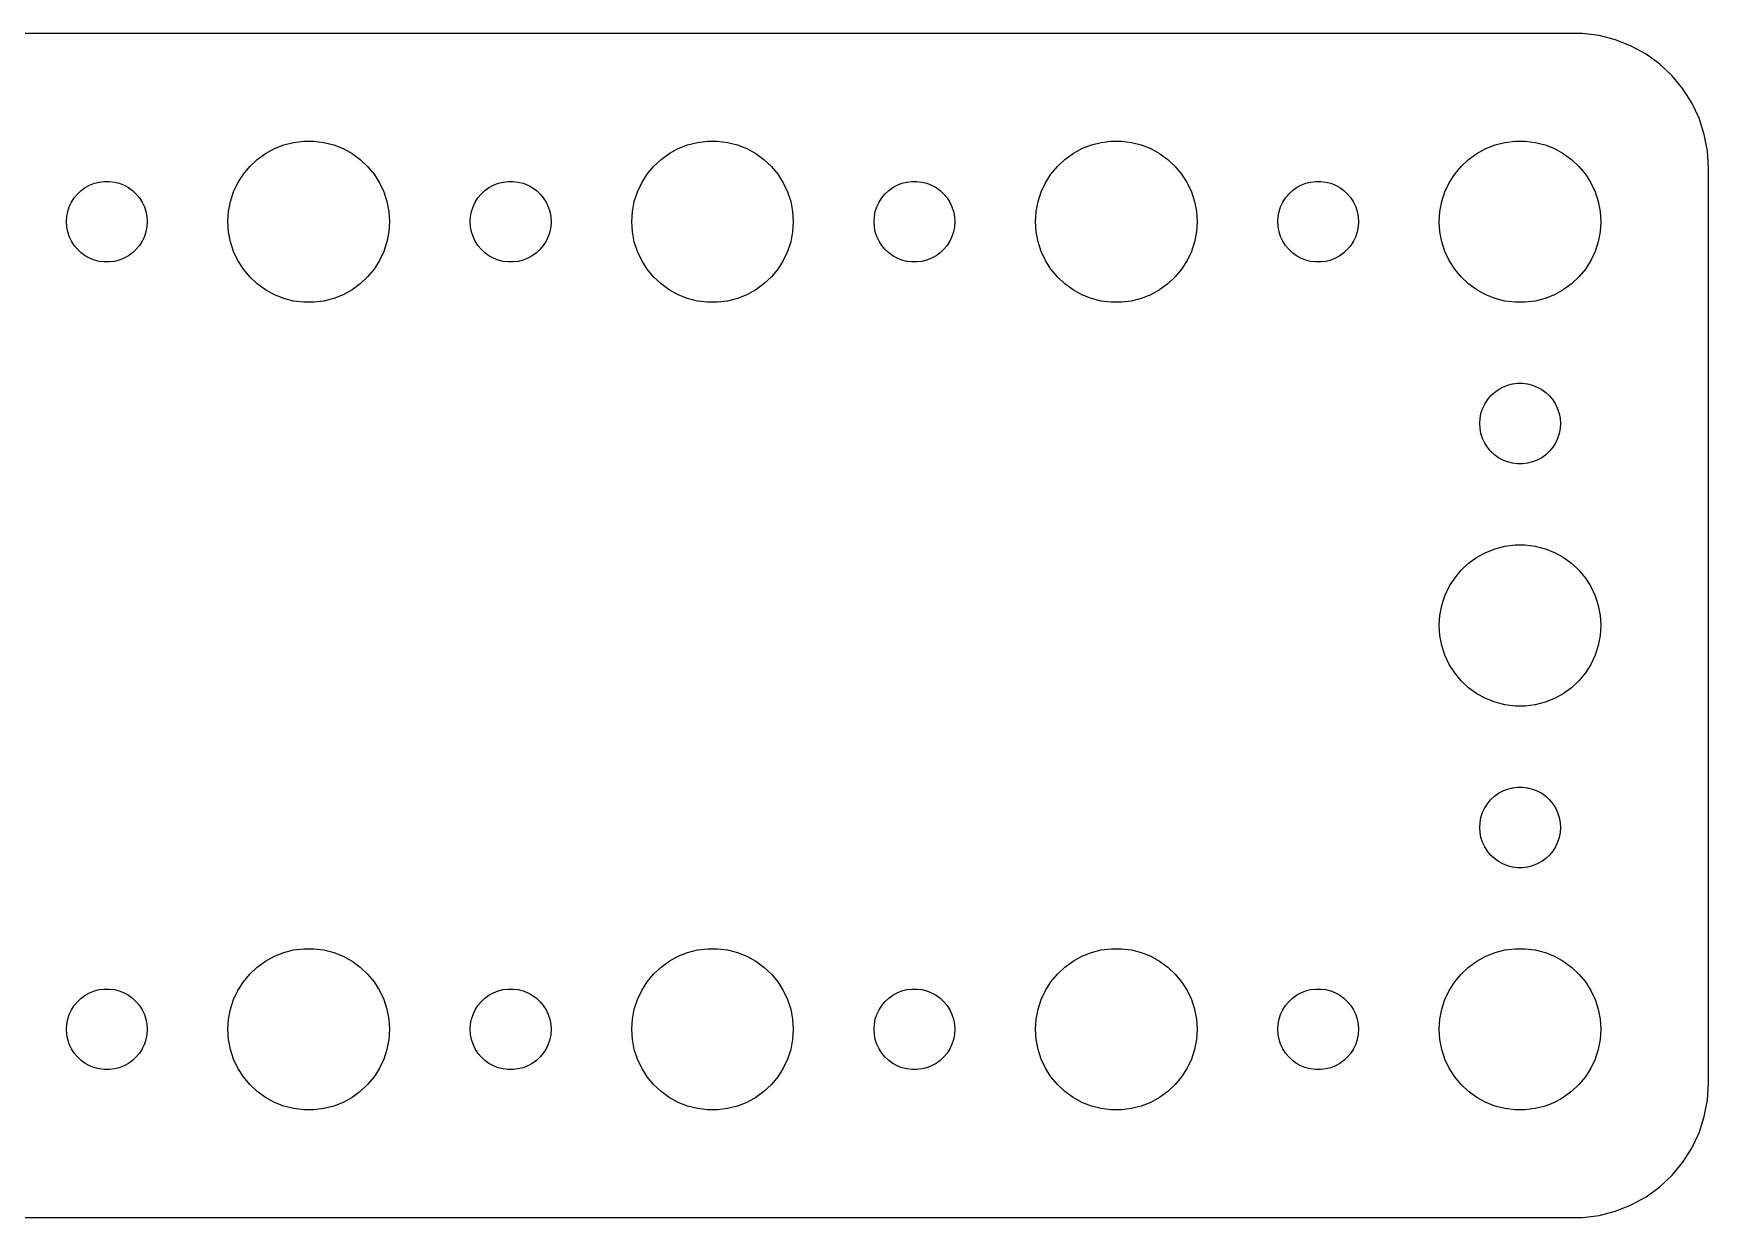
# Model space of a CAD drawing. Header units: metres. Extents: x -120 to 120, y -22 to 22.
# Drawn here: x 57.3 to 119.5, y -22 to 22 of the extents above; entities that cross this region are included whole.
import ezdxf

# ---------------------------------------------------------------- set-up
doc = ezdxf.new("R2010")
doc.units = ezdxf.units.M

msp = doc.modelspace()

# ---------------------------------------------------------------- linework, layer by layer
for p, q in [((114.814, 21.9901), (-114.814, 21.9901)), ((115.437, 21.9114), (114.814, 21.9901)), ((116.045, 21.7553), (115.437, 21.9114)), ((116.629, 21.5241), (116.045, 21.7553)), ((117.179, 21.2216), (116.629, 21.5241)), ((117.687, 20.8526), (117.179, 21.2216)), ((118.145, 20.4227), (117.687, 20.8526)), ((118.545, 19.9389), (118.145, 20.4227)), ((118.882, 19.4088), (118.545, 19.9389)), ((119.149, 18.8406), (118.882, 19.4088)), ((119.343, 18.2434), (119.149, 18.8406)), ((119.461, 17.6267), (119.343, 18.2434)), ((65.5877, 17.3115), (65.8925, 17.533)), ((65.8925, 17.533), (66.2227, 17.7145)), ((66.2227, 17.7145), (66.573, 17.8532)), ((66.573, 17.8532), (66.9379, 17.9469)), ((66.9379, 17.9469), (67.3116, 17.9941)), ((67.3116, 17.9941), (67.6884, 17.9941)), ((67.6884, 17.9941), (68.0621, 17.9469)), ((68.0621, 17.9469), (68.427, 17.8532)), ((68.427, 17.8532), (68.7773, 17.7145)), ((68.7773, 17.7145), (69.1075, 17.533)), ((69.1075, 17.533), (69.4123, 17.3115)), ((80.5877, 17.3115), (80.8925, 17.533)), ((80.8925, 17.533), (81.2227, 17.7145)), ((81.2227, 17.7145), (81.573, 17.8532)), ((81.573, 17.8532), (81.9379, 17.9469)), ((81.9379, 17.9469), (82.3116, 17.9941)), ((82.3116, 17.9941), (82.6884, 17.9941)), ((82.6884, 17.9941), (83.0621, 17.9469)), ((83.0621, 17.9469), (83.427, 17.8532)), ((83.427, 17.8532), (83.7773, 17.7145)), ((83.7773, 17.7145), (84.1075, 17.533)), ((84.1075, 17.533), (84.4123, 17.3115)), ((95.5877, 17.3115), (95.8925, 17.533)), ((95.8925, 17.533), (96.2227, 17.7145)), ((96.2227, 17.7145), (96.573, 17.8532)), ((96.573, 17.8532), (96.9379, 17.9469)), ((96.9379, 17.9469), (97.3116, 17.9941)), ((97.3116, 17.9941), (97.6884, 17.9941)), ((97.6884, 17.9941), (98.0621, 17.9469)), ((98.0621, 17.9469), (98.427, 17.8532)), ((98.427, 17.8532), (98.7773, 17.7145)), ((98.7773, 17.7145), (99.1075, 17.533)), ((99.1075, 17.533), (99.4123, 17.3115)), ((110.588, 17.3115), (110.893, 17.533)), ((110.893, 17.533), (111.223, 17.7145)), ((111.223, 17.7145), (111.573, 17.8532)), ((111.573, 17.8532), (111.938, 17.9469)), ((111.938, 17.9469), (112.312, 17.9941)), ((112.312, 17.9941), (112.688, 17.9941)), ((112.688, 17.9941), (113.062, 17.9469)), ((113.062, 17.9469), (113.427, 17.8532)), ((113.427, 17.8532), (113.777, 17.7145)), ((113.777, 17.7145), (114.107, 17.533)), ((114.107, 17.533), (114.412, 17.3115)), ((119.5, 17), (119.461, 17.6267)), ((65.073, 16.7634), (65.3131, 17.0536)), ((65.3131, 17.0536), (65.5877, 17.3115)), ((69.4123, 17.3115), (69.6869, 17.0536)), ((69.6869, 17.0536), (69.927, 16.7634)), ((80.073, 16.7634), (80.3131, 17.0536)), ((80.3131, 17.0536), (80.5877, 17.3115)), ((84.4123, 17.3115), (84.6869, 17.0536)), ((84.6869, 17.0536), (84.927, 16.7634)), ((95.073, 16.7634), (95.3131, 17.0536)), ((95.3131, 17.0536), (95.5877, 17.3115)), ((99.4123, 17.3115), (99.6869, 17.0536)), ((99.6869, 17.0536), (99.927, 16.7634)), ((110.073, 16.7634), (110.313, 17.0536)), ((110.313, 17.0536), (110.588, 17.3115)), ((114.412, 17.3115), (114.687, 17.0536)), ((114.687, 17.0536), (114.927, 16.7634)), ((119.5, -17), (119.5, 17)), ((59.0439, 16.1558), (59.1963, 16.2665)), ((59.1963, 16.2665), (59.3613, 16.3572)), ((59.3613, 16.3572), (59.5365, 16.4266)), ((59.5365, 16.4266), (59.7189, 16.4734)), ((59.7189, 16.4734), (59.9058, 16.497)), ((59.9058, 16.497), (60.0942, 16.497)), ((60.0942, 16.497), (60.2811, 16.4734)), ((60.2811, 16.4734), (60.4635, 16.4266)), ((60.4635, 16.4266), (60.6387, 16.3572)), ((60.6387, 16.3572), (60.8037, 16.2665)), ((60.8037, 16.2665), (60.9561, 16.1558)), ((64.7107, 16.1044), (64.8711, 16.4453)), ((64.8711, 16.4453), (65.073, 16.7634)), ((69.927, 16.7634), (70.1289, 16.4453)), ((70.1289, 16.4453), (70.2893, 16.1044)), ((74.0439, 16.1558), (74.1963, 16.2665)), ((74.1963, 16.2665), (74.3613, 16.3572)), ((74.3613, 16.3572), (74.5365, 16.4266)), ((74.5365, 16.4266), (74.7189, 16.4734)), ((74.7189, 16.4734), (74.9058, 16.497)), ((74.9058, 16.497), (75.0942, 16.497)), ((75.0942, 16.497), (75.2811, 16.4734)), ((75.2811, 16.4734), (75.4635, 16.4266)), ((75.4635, 16.4266), (75.6387, 16.3572)), ((75.6387, 16.3572), (75.8037, 16.2665)), ((75.8037, 16.2665), (75.9561, 16.1558)), ((79.7107, 16.1044), (79.8711, 16.4453)), ((79.8711, 16.4453), (80.073, 16.7634)), ((84.927, 16.7634), (85.1289, 16.4453)), ((85.1289, 16.4453), (85.2893, 16.1044)), ((89.0439, 16.1558), (89.1963, 16.2665)), ((89.1963, 16.2665), (89.3613, 16.3572)), ((89.3613, 16.3572), (89.5365, 16.4266)), ((89.5365, 16.4266), (89.7189, 16.4734)), ((89.7189, 16.4734), (89.9058, 16.497)), ((89.9058, 16.497), (90.0942, 16.497)), ((90.0942, 16.497), (90.2811, 16.4734)), ((90.2811, 16.4734), (90.4635, 16.4266)), ((90.4635, 16.4266), (90.6387, 16.3572)), ((90.6387, 16.3572), (90.8037, 16.2665)), ((90.8037, 16.2665), (90.9561, 16.1558)), ((94.7107, 16.1044), (94.8711, 16.4453)), ((94.8711, 16.4453), (95.073, 16.7634)), ((99.927, 16.7634), (100.129, 16.4453)), ((100.129, 16.4453), (100.289, 16.1044)), ((104.044, 16.1558), (104.196, 16.2665)), ((104.196, 16.2665), (104.361, 16.3572)), ((104.361, 16.3572), (104.536, 16.4266)), ((104.536, 16.4266), (104.719, 16.4734)), ((104.719, 16.4734), (104.906, 16.497)), ((104.906, 16.497), (105.094, 16.497)), ((105.094, 16.497), (105.281, 16.4734)), ((105.281, 16.4734), (105.464, 16.4266)), ((105.464, 16.4266), (105.639, 16.3572)), ((105.639, 16.3572), (105.804, 16.2665)), ((105.804, 16.2665), (105.956, 16.1558)), ((109.711, 16.1044), (109.871, 16.4453)), ((109.871, 16.4453), (110.073, 16.7634)), ((114.927, 16.7634), (115.129, 16.4453)), ((115.129, 16.4453), (115.289, 16.1044)), ((58.6053, 15.5522), (58.6855, 15.7226)), ((58.6855, 15.7226), (58.7865, 15.8817)), ((58.7865, 15.8817), (58.9065, 16.0268)), ((58.9065, 16.0268), (59.0439, 16.1558)), ((60.9561, 16.1558), (61.0934, 16.0268)), ((61.0934, 16.0268), (61.2135, 15.8817)), ((61.2135, 15.8817), (61.3145, 15.7226)), ((61.3145, 15.7226), (61.3947, 15.5522)), ((64.5237, 15.376), (64.5943, 15.7461)), ((64.5943, 15.7461), (64.7107, 16.1044)), ((70.2893, 16.1044), (70.4057, 15.7461)), ((70.4057, 15.7461), (70.4763, 15.376)), ((73.6053, 15.5522), (73.6855, 15.7226)), ((73.6855, 15.7226), (73.7865, 15.8817)), ((73.7865, 15.8817), (73.9065, 16.0268)), ((73.9065, 16.0268), (74.0439, 16.1558)), ((75.9561, 16.1558), (76.0934, 16.0268)), ((76.0934, 16.0268), (76.2135, 15.8817)), ((76.2135, 15.8817), (76.3145, 15.7226)), ((76.3145, 15.7226), (76.3947, 15.5522)), ((79.5237, 15.376), (79.5943, 15.7461)), ((79.5943, 15.7461), (79.7107, 16.1044)), ((85.2893, 16.1044), (85.4057, 15.7461)), ((85.4057, 15.7461), (85.4763, 15.376)), ((88.6053, 15.5522), (88.6855, 15.7226)), ((88.6855, 15.7226), (88.7865, 15.8817)), ((88.7865, 15.8817), (88.9065, 16.0268)), ((88.9065, 16.0268), (89.0439, 16.1558)), ((90.9561, 16.1558), (91.0934, 16.0268)), ((91.0934, 16.0268), (91.2135, 15.8817)), ((91.2135, 15.8817), (91.3145, 15.7226)), ((91.3145, 15.7226), (91.3947, 15.5522)), ((94.5237, 15.376), (94.5943, 15.7461)), ((94.5943, 15.7461), (94.7107, 16.1044)), ((100.289, 16.1044), (100.406, 15.7461)), ((100.406, 15.7461), (100.476, 15.376)), ((103.605, 15.5522), (103.686, 15.7226)), ((103.686, 15.7226), (103.786, 15.8817)), ((103.786, 15.8817), (103.907, 16.0268)), ((103.907, 16.0268), (104.044, 16.1558)), ((105.956, 16.1558), (106.093, 16.0268)), ((106.093, 16.0268), (106.214, 15.8817)), ((106.214, 15.8817), (106.314, 15.7226)), ((106.314, 15.7226), (106.395, 15.5522)), ((109.524, 15.376), (109.594, 15.7461)), ((109.594, 15.7461), (109.711, 16.1044)), ((115.289, 16.1044), (115.406, 15.7461)), ((115.406, 15.7461), (115.476, 15.376)), ((58.5, 15), (58.5118, 15.188)), ((58.5118, 14.812), (58.5, 15)), ((58.5118, 15.188), (58.5471, 15.373)), ((58.5471, 15.373), (58.6053, 15.5522)), ((61.3947, 15.5522), (61.4529, 15.373)), ((61.4529, 15.373), (61.4882, 15.188)), ((61.4882, 15.188), (61.5, 15)), ((61.5, 15), (61.4882, 14.812)), ((64.5, 15), (64.5237, 15.376)), ((64.5237, 14.624), (64.5, 15)), ((70.4763, 15.376), (70.5, 15)), ((70.5, 15), (70.4763, 14.624)), ((73.5, 15), (73.5118, 15.188)), ((73.5118, 14.812), (73.5, 15)), ((73.5118, 15.188), (73.5471, 15.373)), ((73.5471, 15.373), (73.6053, 15.5522)), ((76.3947, 15.5522), (76.4529, 15.373)), ((76.4529, 15.373), (76.4882, 15.188)), ((76.4882, 15.188), (76.5, 15)), ((76.5, 15), (76.4882, 14.812)), ((79.5, 15), (79.5237, 15.376)), ((79.5237, 14.624), (79.5, 15)), ((85.4763, 15.376), (85.5, 15)), ((85.5, 15), (85.4763, 14.624)), ((88.5, 15), (88.5118, 15.188)), ((88.5118, 14.812), (88.5, 15)), ((88.5118, 15.188), (88.5471, 15.373)), ((88.5471, 15.373), (88.6053, 15.5522)), ((91.3947, 15.5522), (91.4529, 15.373)), ((91.4529, 15.373), (91.4882, 15.188)), ((91.4882, 15.188), (91.5, 15)), ((91.5, 15), (91.4882, 14.812)), ((94.5, 15), (94.5237, 15.376)), ((94.5237, 14.624), (94.5, 15)), ((100.476, 15.376), (100.5, 15)), ((100.5, 15), (100.476, 14.624)), ((103.5, 15), (103.512, 15.188)), ((103.512, 14.812), (103.5, 15)), ((103.512, 15.188), (103.547, 15.373)), ((103.547, 15.373), (103.605, 15.5522)), ((106.395, 15.5522), (106.453, 15.373)), ((106.453, 15.373), (106.488, 15.188)), ((106.488, 15.188), (106.5, 15)), ((106.5, 15), (106.488, 14.812)), ((109.5, 15), (109.524, 15.376)), ((109.524, 14.624), (109.5, 15)), ((115.476, 15.376), (115.5, 15)), ((115.5, 15), (115.476, 14.624)), ((58.5471, 14.627), (58.5118, 14.812)), ((58.6053, 14.4478), (58.5471, 14.627)), ((58.6855, 14.2774), (58.6053, 14.4478)), ((61.3947, 14.4478), (61.3145, 14.2774)), ((61.4529, 14.627), (61.3947, 14.4478)), ((61.4882, 14.812), (61.4529, 14.627)), ((64.5943, 14.2539), (64.5237, 14.624)), ((70.4763, 14.624), (70.4057, 14.2539)), ((73.5471, 14.627), (73.5118, 14.812)), ((73.6053, 14.4478), (73.5471, 14.627)), ((73.6855, 14.2774), (73.6053, 14.4478)), ((76.3947, 14.4478), (76.3145, 14.2774)), ((76.4529, 14.627), (76.3947, 14.4478)), ((76.4882, 14.812), (76.4529, 14.627)), ((79.5943, 14.2539), (79.5237, 14.624)), ((85.4763, 14.624), (85.4057, 14.2539)), ((88.5471, 14.627), (88.5118, 14.812)), ((88.6053, 14.4478), (88.5471, 14.627)), ((88.6855, 14.2774), (88.6053, 14.4478)), ((91.3947, 14.4478), (91.3145, 14.2774)), ((91.4529, 14.627), (91.3947, 14.4478)), ((91.4882, 14.812), (91.4529, 14.627)), ((94.5943, 14.2539), (94.5237, 14.624)), ((100.476, 14.624), (100.406, 14.2539)), ((103.547, 14.627), (103.512, 14.812)), ((103.605, 14.4478), (103.547, 14.627)), ((103.686, 14.2774), (103.605, 14.4478)), ((106.395, 14.4478), (106.314, 14.2774)), ((106.453, 14.627), (106.395, 14.4478)), ((106.488, 14.812), (106.453, 14.627)), ((109.594, 14.2539), (109.524, 14.624)), ((115.476, 14.624), (115.406, 14.2539)), ((58.7865, 14.1183), (58.6855, 14.2774)), ((58.9065, 13.9732), (58.7865, 14.1183)), ((59.0439, 13.8442), (58.9065, 13.9732)), ((59.1963, 13.7335), (59.0439, 13.8442)), ((59.3613, 13.6427), (59.1963, 13.7335)), ((60.8037, 13.7335), (60.6387, 13.6427)), ((60.9561, 13.8442), (60.8037, 13.7335)), ((61.0934, 13.9732), (60.9561, 13.8442)), ((61.2135, 14.1183), (61.0934, 13.9732)), ((61.3145, 14.2774), (61.2135, 14.1183)), ((64.7107, 13.8956), (64.5943, 14.2539)), ((64.8711, 13.5547), (64.7107, 13.8956)), ((70.2893, 13.8956), (70.1289, 13.5547)), ((70.4057, 14.2539), (70.2893, 13.8956)), ((73.7865, 14.1183), (73.6855, 14.2774)), ((73.9065, 13.9732), (73.7865, 14.1183)), ((74.0439, 13.8442), (73.9065, 13.9732)), ((74.1963, 13.7335), (74.0439, 13.8442)), ((74.3613, 13.6427), (74.1963, 13.7335)), ((75.8037, 13.7335), (75.6387, 13.6427)), ((75.9561, 13.8442), (75.8037, 13.7335)), ((76.0934, 13.9732), (75.9561, 13.8442)), ((76.2135, 14.1183), (76.0934, 13.9732)), ((76.3145, 14.2774), (76.2135, 14.1183)), ((79.7107, 13.8956), (79.5943, 14.2539)), ((79.8711, 13.5547), (79.7107, 13.8956)), ((85.2893, 13.8956), (85.1289, 13.5547)), ((85.4057, 14.2539), (85.2893, 13.8956)), ((88.7865, 14.1183), (88.6855, 14.2774)), ((88.9065, 13.9732), (88.7865, 14.1183)), ((89.0439, 13.8442), (88.9065, 13.9732)), ((89.1963, 13.7335), (89.0439, 13.8442)), ((89.3613, 13.6427), (89.1963, 13.7335)), ((90.8037, 13.7335), (90.6387, 13.6427)), ((90.9561, 13.8442), (90.8037, 13.7335)), ((91.0934, 13.9732), (90.9561, 13.8442)), ((91.2135, 14.1183), (91.0934, 13.9732)), ((91.3145, 14.2774), (91.2135, 14.1183)), ((94.7107, 13.8956), (94.5943, 14.2539)), ((94.8711, 13.5547), (94.7107, 13.8956)), ((100.289, 13.8956), (100.129, 13.5547)), ((100.406, 14.2539), (100.289, 13.8956)), ((103.786, 14.1183), (103.686, 14.2774)), ((103.907, 13.9732), (103.786, 14.1183)), ((104.044, 13.8442), (103.907, 13.9732)), ((104.196, 13.7335), (104.044, 13.8442)), ((104.361, 13.6427), (104.196, 13.7335)), ((105.804, 13.7335), (105.639, 13.6427)), ((105.956, 13.8442), (105.804, 13.7335)), ((106.093, 13.9732), (105.956, 13.8442)), ((106.214, 14.1183), (106.093, 13.9732)), ((106.314, 14.2774), (106.214, 14.1183)), ((109.711, 13.8956), (109.594, 14.2539)), ((109.871, 13.5547), (109.711, 13.8956)), ((115.289, 13.8956), (115.129, 13.5547)), ((115.406, 14.2539), (115.289, 13.8956)), ((59.5365, 13.5734), (59.3613, 13.6427)), ((59.7189, 13.5266), (59.5365, 13.5734)), ((59.9058, 13.5029), (59.7189, 13.5266)), ((60.0942, 13.5029), (59.9058, 13.5029)), ((60.2811, 13.5266), (60.0942, 13.5029)), ((60.4635, 13.5734), (60.2811, 13.5266)), ((60.6387, 13.6427), (60.4635, 13.5734)), ((65.073, 13.2366), (64.8711, 13.5547)), ((65.3131, 12.9464), (65.073, 13.2366)), ((69.927, 13.2366), (69.6869, 12.9464)), ((70.1289, 13.5547), (69.927, 13.2366)), ((74.5365, 13.5734), (74.3613, 13.6427)), ((74.7189, 13.5266), (74.5365, 13.5734)), ((74.9058, 13.5029), (74.7189, 13.5266)), ((75.0942, 13.5029), (74.9058, 13.5029)), ((75.2811, 13.5266), (75.0942, 13.5029)), ((75.4635, 13.5734), (75.2811, 13.5266)), ((75.6387, 13.6427), (75.4635, 13.5734)), ((80.073, 13.2366), (79.8711, 13.5547)), ((80.3131, 12.9464), (80.073, 13.2366)), ((84.927, 13.2366), (84.6869, 12.9464)), ((85.1289, 13.5547), (84.927, 13.2366)), ((89.5365, 13.5734), (89.3613, 13.6427)), ((89.7189, 13.5266), (89.5365, 13.5734)), ((89.9058, 13.5029), (89.7189, 13.5266)), ((90.0942, 13.5029), (89.9058, 13.5029)), ((90.2811, 13.5266), (90.0942, 13.5029)), ((90.4635, 13.5734), (90.2811, 13.5266)), ((90.6387, 13.6427), (90.4635, 13.5734)), ((95.073, 13.2366), (94.8711, 13.5547)), ((95.3131, 12.9464), (95.073, 13.2366)), ((99.927, 13.2366), (99.6869, 12.9464)), ((100.129, 13.5547), (99.927, 13.2366)), ((104.536, 13.5734), (104.361, 13.6427)), ((104.719, 13.5266), (104.536, 13.5734)), ((104.906, 13.5029), (104.719, 13.5266)), ((105.094, 13.5029), (104.906, 13.5029)), ((105.281, 13.5266), (105.094, 13.5029)), ((105.464, 13.5734), (105.281, 13.5266)), ((105.639, 13.6427), (105.464, 13.5734)), ((110.073, 13.2366), (109.871, 13.5547)), ((110.313, 12.9464), (110.073, 13.2366)), ((114.927, 13.2366), (114.687, 12.9464)), ((115.129, 13.5547), (114.927, 13.2366)), ((65.5877, 12.6884), (65.3131, 12.9464)), ((65.8925, 12.467), (65.5877, 12.6884)), ((66.2227, 12.2855), (65.8925, 12.467)), ((69.1075, 12.467), (68.7773, 12.2855)), ((69.4123, 12.6884), (69.1075, 12.467)), ((69.6869, 12.9464), (69.4123, 12.6884)), ((80.5877, 12.6884), (80.3131, 12.9464)), ((80.8925, 12.467), (80.5877, 12.6884)), ((81.2227, 12.2855), (80.8925, 12.467)), ((84.1075, 12.467), (83.7773, 12.2855)), ((84.4123, 12.6884), (84.1075, 12.467)), ((84.6869, 12.9464), (84.4123, 12.6884)), ((95.5877, 12.6884), (95.3131, 12.9464)), ((95.8925, 12.467), (95.5877, 12.6884)), ((96.2227, 12.2855), (95.8925, 12.467)), ((99.1075, 12.467), (98.7773, 12.2855)), ((99.4123, 12.6884), (99.1075, 12.467)), ((99.6869, 12.9464), (99.4123, 12.6884)), ((110.588, 12.6884), (110.313, 12.9464)), ((110.893, 12.467), (110.588, 12.6884)), ((111.223, 12.2855), (110.893, 12.467)), ((114.107, 12.467), (113.777, 12.2855)), ((114.412, 12.6884), (114.107, 12.467)), ((114.687, 12.9464), (114.412, 12.6884)), ((66.573, 12.1468), (66.2227, 12.2855)), ((66.9379, 12.0531), (66.573, 12.1468)), ((67.3116, 12.0059), (66.9379, 12.0531)), ((67.6884, 12.0059), (67.3116, 12.0059)), ((68.0621, 12.0531), (67.6884, 12.0059)), ((68.427, 12.1468), (68.0621, 12.0531)), ((68.7773, 12.2855), (68.427, 12.1468)), ((81.573, 12.1468), (81.2227, 12.2855)), ((81.9379, 12.0531), (81.573, 12.1468)), ((82.3116, 12.0059), (81.9379, 12.0531)), ((82.6884, 12.0059), (82.3116, 12.0059)), ((83.0621, 12.0531), (82.6884, 12.0059)), ((83.427, 12.1468), (83.0621, 12.0531)), ((83.7773, 12.2855), (83.427, 12.1468)), ((96.573, 12.1468), (96.2227, 12.2855)), ((96.9379, 12.0531), (96.573, 12.1468)), ((97.3116, 12.0059), (96.9379, 12.0531)), ((97.6884, 12.0059), (97.3116, 12.0059)), ((98.0621, 12.0531), (97.6884, 12.0059)), ((98.427, 12.1468), (98.0621, 12.0531)), ((98.7773, 12.2855), (98.427, 12.1468)), ((111.573, 12.1468), (111.223, 12.2855)), ((111.938, 12.0531), (111.573, 12.1468)), ((112.312, 12.0059), (111.938, 12.0531)), ((112.688, 12.0059), (112.312, 12.0059)), ((113.062, 12.0531), (112.688, 12.0059)), ((113.427, 12.1468), (113.062, 12.0531)), ((113.777, 12.2855), (113.427, 12.1468)), ((111.544, 8.65576), (111.696, 8.76648)), ((111.696, 8.76648), (111.861, 8.85724)), ((111.861, 8.85724), (112.036, 8.92657)), ((112.036, 8.92657), (112.219, 8.97342)), ((112.219, 8.97342), (112.406, 8.99704)), ((112.406, 8.99704), (112.594, 8.99704)), ((112.594, 8.99704), (112.781, 8.97342)), ((112.781, 8.97342), (112.964, 8.92657)), ((112.964, 8.92657), (113.139, 8.85724)), ((113.139, 8.85724), (113.304, 8.76648)), ((113.304, 8.76648), (113.456, 8.65576)), ((111.105, 8.05219), (111.186, 8.22263)), ((111.186, 8.22263), (111.286, 8.38167)), ((111.286, 8.38167), (111.407, 8.52681)), ((111.407, 8.52681), (111.544, 8.65576)), ((113.456, 8.65576), (113.593, 8.52681)), ((113.593, 8.52681), (113.714, 8.38167)), ((113.714, 8.38167), (113.814, 8.22263)), ((113.814, 8.22263), (113.895, 8.05219)), ((111, 7.5), (111.012, 7.68799)), ((111.012, 7.312), (111, 7.5)), ((111.012, 7.68799), (111.047, 7.87303)), ((111.047, 7.87303), (111.105, 8.05219)), ((113.895, 8.05219), (113.953, 7.87303)), ((113.953, 7.87303), (113.988, 7.68799)), ((113.988, 7.68799), (114, 7.5)), ((114, 7.5), (113.988, 7.312)), ((111.047, 7.12695), (111.012, 7.312)), ((111.105, 6.9478), (111.047, 7.12695)), ((111.186, 6.77736), (111.105, 6.9478)), ((113.895, 6.9478), (113.814, 6.77736)), ((113.953, 7.12695), (113.895, 6.9478)), ((113.988, 7.312), (113.953, 7.12695)), ((111.286, 6.61832), (111.186, 6.77736)), ((111.407, 6.47318), (111.286, 6.61832)), ((111.544, 6.34422), (111.407, 6.47318)), ((111.696, 6.23351), (111.544, 6.34422)), ((111.861, 6.14275), (111.696, 6.23351)), ((113.304, 6.23351), (113.139, 6.14275)), ((113.456, 6.34422), (113.304, 6.23351)), ((113.593, 6.47318), (113.456, 6.34422)), ((113.714, 6.61832), (113.593, 6.47318)), ((113.814, 6.77736), (113.714, 6.61832)), ((112.036, 6.07341), (111.861, 6.14275)), ((112.219, 6.02657), (112.036, 6.07341)), ((112.406, 6.00294), (112.219, 6.02657)), ((112.594, 6.00294), (112.406, 6.00294)), ((112.781, 6.02657), (112.594, 6.00294)), ((112.964, 6.07341), (112.781, 6.02657)), ((113.139, 6.14275), (112.964, 6.07341)), ((110.588, 2.31154), (110.893, 2.53297)), ((110.893, 2.53297), (111.223, 2.71448)), ((111.223, 2.71448), (111.573, 2.85316)), ((111.573, 2.85316), (111.938, 2.94685)), ((111.938, 2.94685), (112.312, 2.99408)), ((112.312, 2.99408), (112.688, 2.99408)), ((112.688, 2.99408), (113.062, 2.94685)), ((113.062, 2.94685), (113.427, 2.85316)), ((113.427, 2.85316), (113.777, 2.71448)), ((113.777, 2.71448), (114.107, 2.53297)), ((114.107, 2.53297), (114.412, 2.31154)), ((110.073, 1.76335), (110.313, 2.05363)), ((110.313, 2.05363), (110.588, 2.31154)), ((114.412, 2.31154), (114.687, 2.05363)), ((114.687, 2.05363), (114.927, 1.76335)), ((109.711, 1.10437), (109.871, 1.44525)), ((109.871, 1.44525), (110.073, 1.76335)), ((114.927, 1.76335), (115.129, 1.44525)), ((115.129, 1.44525), (115.289, 1.10437)), ((109.524, 0.37599), (109.594, 0.74606)), ((109.594, 0.74606), (109.711, 1.10437)), ((115.289, 1.10437), (115.406, 0.74606)), ((115.406, 0.74606), (115.476, 0.37599)), ((109.5, 0), (109.524, 0.37599)), ((109.524, -0.37599), (109.5, 0)), ((115.476, 0.37599), (115.5, 0)), ((115.5, 0), (115.476, -0.37599)), ((109.594, -0.74606), (109.524, -0.37599)), ((115.476, -0.37599), (115.406, -0.74606)), ((109.711, -1.10437), (109.594, -0.74606)), ((109.871, -1.44525), (109.711, -1.10437)), ((115.289, -1.10437), (115.129, -1.44525)), ((115.406, -0.74606), (115.289, -1.10437)), ((110.073, -1.76335), (109.871, -1.44525)), ((110.313, -2.05363), (110.073, -1.76335)), ((114.927, -1.76335), (114.687, -2.05363)), ((115.129, -1.44525), (114.927, -1.76335)), ((110.588, -2.31154), (110.313, -2.05363)), ((110.893, -2.53297), (110.588, -2.31154)), ((114.412, -2.31154), (114.107, -2.53297)), ((114.687, -2.05363), (114.412, -2.31154)), ((111.223, -2.71448), (110.893, -2.53297)), ((111.573, -2.85316), (111.223, -2.71448)), ((111.938, -2.94685), (111.573, -2.85316)), ((112.312, -2.99408), (111.938, -2.94685)), ((112.688, -2.99408), (112.312, -2.99408)), ((113.062, -2.94685), (112.688, -2.99408)), ((113.427, -2.85316), (113.062, -2.94685)), ((113.777, -2.71448), (113.427, -2.85316)), ((114.107, -2.53297), (113.777, -2.71448)), ((111.696, -6.23351), (111.861, -6.14275)), ((111.861, -6.14275), (112.036, -6.07341)), ((112.036, -6.07341), (112.219, -6.02657)), ((112.219, -6.02657), (112.406, -6.00294)), ((112.406, -6.00294), (112.594, -6.00294)), ((112.594, -6.00294), (112.781, -6.02657)), ((112.781, -6.02657), (112.964, -6.07341)), ((112.964, -6.07341), (113.139, -6.14275)), ((113.139, -6.14275), (113.304, -6.23351)), ((111.105, -6.9478), (111.186, -6.77736)), ((111.186, -6.77736), (111.286, -6.61832)), ((111.286, -6.61832), (111.407, -6.47318)), ((111.407, -6.47318), (111.544, -6.34422)), ((111.544, -6.34422), (111.696, -6.23351)), ((113.304, -6.23351), (113.456, -6.34422)), ((113.456, -6.34422), (113.593, -6.47318)), ((113.593, -6.47318), (113.714, -6.61832)), ((113.714, -6.61832), (113.814, -6.77736)), ((113.814, -6.77736), (113.895, -6.9478)), ((111, -7.5), (111.012, -7.312)), ((111.012, -7.312), (111.047, -7.12695)), ((111.047, -7.12695), (111.105, -6.9478)), ((113.895, -6.9478), (113.953, -7.12695)), ((113.953, -7.12695), (113.988, -7.312)), ((113.988, -7.312), (114, -7.5)), ((111.012, -7.68799), (111, -7.5)), ((111.047, -7.87303), (111.012, -7.68799)), ((111.105, -8.05219), (111.047, -7.87303)), ((111.186, -8.22263), (111.105, -8.05219)), ((113.895, -8.05219), (113.814, -8.22263)), ((113.953, -7.87303), (113.895, -8.05219)), ((113.988, -7.68799), (113.953, -7.87303)), ((114, -7.5), (113.988, -7.68799)), ((111.286, -8.38167), (111.186, -8.22263)), ((111.407, -8.52681), (111.286, -8.38167)), ((111.544, -8.65576), (111.407, -8.52681)), ((111.696, -8.76648), (111.544, -8.65576)), ((113.456, -8.65576), (113.304, -8.76648)), ((113.593, -8.52681), (113.456, -8.65576)), ((113.714, -8.38167), (113.593, -8.52681)), ((113.814, -8.22263), (113.714, -8.38167)), ((111.861, -8.85724), (111.696, -8.76648)), ((112.036, -8.92657), (111.861, -8.85724)), ((112.219, -8.97342), (112.036, -8.92657)), ((112.406, -8.99704), (112.219, -8.97342)), ((112.594, -8.99704), (112.406, -8.99704)), ((112.781, -8.97342), (112.594, -8.99704)), ((112.964, -8.92657), (112.781, -8.97342)), ((113.139, -8.85724), (112.964, -8.92657)), ((113.304, -8.76648), (113.139, -8.85724)), ((65.8925, -12.467), (66.2227, -12.2855)), ((66.2227, -12.2855), (66.573, -12.1468)), ((66.573, -12.1468), (66.9379, -12.0531)), ((66.9379, -12.0531), (67.3116, -12.0059)), ((67.3116, -12.0059), (67.6884, -12.0059)), ((67.6884, -12.0059), (68.0621, -12.0531)), ((68.0621, -12.0531), (68.427, -12.1468)), ((68.427, -12.1468), (68.7773, -12.2855)), ((68.7773, -12.2855), (69.1075, -12.467)), ((80.8925, -12.467), (81.2227, -12.2855)), ((81.2227, -12.2855), (81.573, -12.1468)), ((81.573, -12.1468), (81.9379, -12.0531)), ((81.9379, -12.0531), (82.3116, -12.0059)), ((82.3116, -12.0059), (82.6884, -12.0059)), ((82.6884, -12.0059), (83.0621, -12.0531)), ((83.0621, -12.0531), (83.427, -12.1468)), ((83.427, -12.1468), (83.7773, -12.2855)), ((83.7773, -12.2855), (84.1075, -12.467)), ((95.8925, -12.467), (96.2227, -12.2855)), ((96.2227, -12.2855), (96.573, -12.1468)), ((96.573, -12.1468), (96.9379, -12.0531)), ((96.9379, -12.0531), (97.3116, -12.0059)), ((97.3116, -12.0059), (97.6884, -12.0059)), ((97.6884, -12.0059), (98.0621, -12.0531)), ((98.0621, -12.0531), (98.427, -12.1468)), ((98.427, -12.1468), (98.7773, -12.2855)), ((98.7773, -12.2855), (99.1075, -12.467)), ((110.893, -12.467), (111.223, -12.2855)), ((111.223, -12.2855), (111.573, -12.1468)), ((111.573, -12.1468), (111.938, -12.0531)), ((111.938, -12.0531), (112.312, -12.0059)), ((112.312, -12.0059), (112.688, -12.0059)), ((112.688, -12.0059), (113.062, -12.0531)), ((113.062, -12.0531), (113.427, -12.1468)), ((113.427, -12.1468), (113.777, -12.2855)), ((113.777, -12.2855), (114.107, -12.467)), ((65.073, -13.2366), (65.3131, -12.9464)), ((65.3131, -12.9464), (65.5877, -12.6884)), ((65.5877, -12.6884), (65.8925, -12.467)), ((69.1075, -12.467), (69.4123, -12.6884)), ((69.4123, -12.6884), (69.6869, -12.9464)), ((69.6869, -12.9464), (69.927, -13.2366)), ((80.073, -13.2366), (80.3131, -12.9464)), ((80.3131, -12.9464), (80.5877, -12.6884)), ((80.5877, -12.6884), (80.8925, -12.467)), ((84.1075, -12.467), (84.4123, -12.6884)), ((84.4123, -12.6884), (84.6869, -12.9464)), ((84.6869, -12.9464), (84.927, -13.2366)), ((95.073, -13.2366), (95.3131, -12.9464)), ((95.3131, -12.9464), (95.5877, -12.6884)), ((95.5877, -12.6884), (95.8925, -12.467)), ((99.1075, -12.467), (99.4123, -12.6884)), ((99.4123, -12.6884), (99.6869, -12.9464)), ((99.6869, -12.9464), (99.927, -13.2366)), ((110.073, -13.2366), (110.313, -12.9464)), ((110.313, -12.9464), (110.588, -12.6884)), ((110.588, -12.6884), (110.893, -12.467)), ((114.107, -12.467), (114.412, -12.6884)), ((114.412, -12.6884), (114.687, -12.9464)), ((114.687, -12.9464), (114.927, -13.2366)), ((59.1963, -13.7335), (59.3613, -13.6427)), ((59.3613, -13.6427), (59.5365, -13.5734)), ((59.5365, -13.5734), (59.7189, -13.5266)), ((59.7189, -13.5266), (59.9058, -13.5029)), ((59.9058, -13.5029), (60.0942, -13.5029)), ((60.0942, -13.5029), (60.2811, -13.5266)), ((60.2811, -13.5266), (60.4635, -13.5734)), ((60.4635, -13.5734), (60.6387, -13.6427)), ((60.6387, -13.6427), (60.8037, -13.7335)), ((64.7107, -13.8956), (64.8711, -13.5547)), ((64.8711, -13.5547), (65.073, -13.2366)), ((69.927, -13.2366), (70.1289, -13.5547)), ((70.1289, -13.5547), (70.2893, -13.8956)), ((74.1963, -13.7335), (74.3613, -13.6427)), ((74.3613, -13.6427), (74.5365, -13.5734)), ((74.5365, -13.5734), (74.7189, -13.5266)), ((74.7189, -13.5266), (74.9058, -13.5029)), ((74.9058, -13.5029), (75.0942, -13.5029)), ((75.0942, -13.5029), (75.2811, -13.5266)), ((75.2811, -13.5266), (75.4635, -13.5734)), ((75.4635, -13.5734), (75.6387, -13.6427)), ((75.6387, -13.6427), (75.8037, -13.7335)), ((79.7107, -13.8956), (79.8711, -13.5547)), ((79.8711, -13.5547), (80.073, -13.2366)), ((84.927, -13.2366), (85.1289, -13.5547)), ((85.1289, -13.5547), (85.2893, -13.8956)), ((89.1963, -13.7335), (89.3613, -13.6427)), ((89.3613, -13.6427), (89.5365, -13.5734)), ((89.5365, -13.5734), (89.7189, -13.5266)), ((89.7189, -13.5266), (89.9058, -13.5029)), ((89.9058, -13.5029), (90.0942, -13.5029)), ((90.0942, -13.5029), (90.2811, -13.5266)), ((90.2811, -13.5266), (90.4635, -13.5734)), ((90.4635, -13.5734), (90.6387, -13.6427)), ((90.6387, -13.6427), (90.8037, -13.7335)), ((94.7107, -13.8956), (94.8711, -13.5547)), ((94.8711, -13.5547), (95.073, -13.2366)), ((99.927, -13.2366), (100.129, -13.5547)), ((100.129, -13.5547), (100.289, -13.8956)), ((104.196, -13.7335), (104.361, -13.6427)), ((104.361, -13.6427), (104.536, -13.5734)), ((104.536, -13.5734), (104.719, -13.5266)), ((104.719, -13.5266), (104.906, -13.5029)), ((104.906, -13.5029), (105.094, -13.5029)), ((105.094, -13.5029), (105.281, -13.5266)), ((105.281, -13.5266), (105.464, -13.5734)), ((105.464, -13.5734), (105.639, -13.6427)), ((105.639, -13.6427), (105.804, -13.7335)), ((109.711, -13.8956), (109.871, -13.5547)), ((109.871, -13.5547), (110.073, -13.2366)), ((114.927, -13.2366), (115.129, -13.5547)), ((115.129, -13.5547), (115.289, -13.8956)), ((58.6053, -14.4478), (58.6855, -14.2774)), ((58.6855, -14.2774), (58.7865, -14.1183)), ((58.7865, -14.1183), (58.9065, -13.9732)), ((58.9065, -13.9732), (59.0439, -13.8442)), ((59.0439, -13.8442), (59.1963, -13.7335)), ((60.8037, -13.7335), (60.9561, -13.8442)), ((60.9561, -13.8442), (61.0934, -13.9732)), ((61.0934, -13.9732), (61.2135, -14.1183)), ((61.2135, -14.1183), (61.3145, -14.2774)), ((61.3145, -14.2774), (61.3947, -14.4478)), ((64.5237, -14.624), (64.5943, -14.2539)), ((64.5943, -14.2539), (64.7107, -13.8956)), ((70.2893, -13.8956), (70.4057, -14.2539)), ((70.4057, -14.2539), (70.4763, -14.624)), ((73.6053, -14.4478), (73.6855, -14.2774)), ((73.6855, -14.2774), (73.7865, -14.1183)), ((73.7865, -14.1183), (73.9065, -13.9732)), ((73.9065, -13.9732), (74.0439, -13.8442)), ((74.0439, -13.8442), (74.1963, -13.7335)), ((75.8037, -13.7335), (75.9561, -13.8442)), ((75.9561, -13.8442), (76.0934, -13.9732)), ((76.0934, -13.9732), (76.2135, -14.1183)), ((76.2135, -14.1183), (76.3145, -14.2774)), ((76.3145, -14.2774), (76.3947, -14.4478)), ((79.5237, -14.624), (79.5943, -14.2539)), ((79.5943, -14.2539), (79.7107, -13.8956)), ((85.2893, -13.8956), (85.4057, -14.2539)), ((85.4057, -14.2539), (85.4763, -14.624)), ((88.6053, -14.4478), (88.6855, -14.2774)), ((88.6855, -14.2774), (88.7865, -14.1183)), ((88.7865, -14.1183), (88.9065, -13.9732)), ((88.9065, -13.9732), (89.0439, -13.8442)), ((89.0439, -13.8442), (89.1963, -13.7335)), ((90.8037, -13.7335), (90.9561, -13.8442)), ((90.9561, -13.8442), (91.0934, -13.9732)), ((91.0934, -13.9732), (91.2135, -14.1183)), ((91.2135, -14.1183), (91.3145, -14.2774)), ((91.3145, -14.2774), (91.3947, -14.4478)), ((94.5237, -14.624), (94.5943, -14.2539)), ((94.5943, -14.2539), (94.7107, -13.8956)), ((100.289, -13.8956), (100.406, -14.2539)), ((100.406, -14.2539), (100.476, -14.624)), ((103.605, -14.4478), (103.686, -14.2774)), ((103.686, -14.2774), (103.786, -14.1183)), ((103.786, -14.1183), (103.907, -13.9732)), ((103.907, -13.9732), (104.044, -13.8442)), ((104.044, -13.8442), (104.196, -13.7335)), ((105.804, -13.7335), (105.956, -13.8442)), ((105.956, -13.8442), (106.093, -13.9732)), ((106.093, -13.9732), (106.214, -14.1183)), ((106.214, -14.1183), (106.314, -14.2774)), ((106.314, -14.2774), (106.395, -14.4478)), ((109.524, -14.624), (109.594, -14.2539)), ((109.594, -14.2539), (109.711, -13.8956)), ((115.289, -13.8956), (115.406, -14.2539)), ((115.406, -14.2539), (115.476, -14.624)), ((58.5, -15), (58.5118, -14.812)), ((58.5118, -14.812), (58.5471, -14.627)), ((58.5471, -14.627), (58.6053, -14.4478)), ((61.3947, -14.4478), (61.4529, -14.627)), ((61.4529, -14.627), (61.4882, -14.812)), ((61.4882, -14.812), (61.5, -15)), ((64.5, -15), (64.5237, -14.624)), ((70.4763, -14.624), (70.5, -15)), ((73.5, -15), (73.5118, -14.812)), ((73.5118, -14.812), (73.5471, -14.627)), ((73.5471, -14.627), (73.6053, -14.4478)), ((76.3947, -14.4478), (76.4529, -14.627)), ((76.4529, -14.627), (76.4882, -14.812)), ((76.4882, -14.812), (76.5, -15)), ((79.5, -15), (79.5237, -14.624)), ((85.4763, -14.624), (85.5, -15)), ((88.5, -15), (88.5118, -14.812)), ((88.5118, -14.812), (88.5471, -14.627)), ((88.5471, -14.627), (88.6053, -14.4478)), ((91.3947, -14.4478), (91.4529, -14.627)), ((91.4529, -14.627), (91.4882, -14.812)), ((91.4882, -14.812), (91.5, -15)), ((94.5, -15), (94.5237, -14.624)), ((100.476, -14.624), (100.5, -15)), ((103.5, -15), (103.512, -14.812)), ((103.512, -14.812), (103.547, -14.627)), ((103.547, -14.627), (103.605, -14.4478)), ((106.395, -14.4478), (106.453, -14.627)), ((106.453, -14.627), (106.488, -14.812)), ((106.488, -14.812), (106.5, -15)), ((109.5, -15), (109.524, -14.624)), ((115.476, -14.624), (115.5, -15)), ((58.5118, -15.188), (58.5, -15)), ((58.5471, -15.373), (58.5118, -15.188)), ((58.6053, -15.5522), (58.5471, -15.373)), ((58.6855, -15.7226), (58.6053, -15.5522)), ((61.3947, -15.5522), (61.3145, -15.7226)), ((61.4529, -15.373), (61.3947, -15.5522)), ((61.4882, -15.188), (61.4529, -15.373)), ((61.5, -15), (61.4882, -15.188)), ((64.5237, -15.376), (64.5, -15)), ((64.5943, -15.7461), (64.5237, -15.376)), ((70.4763, -15.376), (70.4057, -15.7461)), ((70.5, -15), (70.4763, -15.376)), ((73.5118, -15.188), (73.5, -15)), ((73.5471, -15.373), (73.5118, -15.188)), ((73.6053, -15.5522), (73.5471, -15.373)), ((73.6855, -15.7226), (73.6053, -15.5522)), ((76.3947, -15.5522), (76.3145, -15.7226)), ((76.4529, -15.373), (76.3947, -15.5522)), ((76.4882, -15.188), (76.4529, -15.373)), ((76.5, -15), (76.4882, -15.188)), ((79.5237, -15.376), (79.5, -15)), ((79.5943, -15.7461), (79.5237, -15.376)), ((85.4763, -15.376), (85.4057, -15.7461)), ((85.5, -15), (85.4763, -15.376)), ((88.5118, -15.188), (88.5, -15)), ((88.5471, -15.373), (88.5118, -15.188)), ((88.6053, -15.5522), (88.5471, -15.373)), ((88.6855, -15.7226), (88.6053, -15.5522)), ((91.3947, -15.5522), (91.3145, -15.7226)), ((91.4529, -15.373), (91.3947, -15.5522)), ((91.4882, -15.188), (91.4529, -15.373)), ((91.5, -15), (91.4882, -15.188)), ((94.5237, -15.376), (94.5, -15)), ((94.5943, -15.7461), (94.5237, -15.376)), ((100.476, -15.376), (100.406, -15.7461)), ((100.5, -15), (100.476, -15.376)), ((103.512, -15.188), (103.5, -15)), ((103.547, -15.373), (103.512, -15.188)), ((103.605, -15.5522), (103.547, -15.373)), ((103.686, -15.7226), (103.605, -15.5522)), ((106.395, -15.5522), (106.314, -15.7226)), ((106.453, -15.373), (106.395, -15.5522)), ((106.488, -15.188), (106.453, -15.373)), ((106.5, -15), (106.488, -15.188)), ((109.524, -15.376), (109.5, -15)), ((109.594, -15.7461), (109.524, -15.376)), ((115.476, -15.376), (115.406, -15.7461)), ((115.5, -15), (115.476, -15.376)), ((58.7865, -15.8817), (58.6855, -15.7226)), ((58.9065, -16.0268), (58.7865, -15.8817)), ((59.0439, -16.1558), (58.9065, -16.0268)), ((59.1963, -16.2665), (59.0439, -16.1558)), ((60.9561, -16.1558), (60.8037, -16.2665)), ((61.0934, -16.0268), (60.9561, -16.1558)), ((61.2135, -15.8817), (61.0934, -16.0268)), ((61.3145, -15.7226), (61.2135, -15.8817)), ((64.7107, -16.1044), (64.5943, -15.7461)), ((64.8711, -16.4453), (64.7107, -16.1044)), ((70.2893, -16.1044), (70.1289, -16.4453)), ((70.4057, -15.7461), (70.2893, -16.1044)), ((73.7865, -15.8817), (73.6855, -15.7226)), ((73.9065, -16.0268), (73.7865, -15.8817)), ((74.0439, -16.1558), (73.9065, -16.0268)), ((74.1963, -16.2665), (74.0439, -16.1558)), ((75.9561, -16.1558), (75.8037, -16.2665)), ((76.0934, -16.0268), (75.9561, -16.1558)), ((76.2135, -15.8817), (76.0934, -16.0268)), ((76.3145, -15.7226), (76.2135, -15.8817)), ((79.7107, -16.1044), (79.5943, -15.7461)), ((79.8711, -16.4453), (79.7107, -16.1044)), ((85.2893, -16.1044), (85.1289, -16.4453)), ((85.4057, -15.7461), (85.2893, -16.1044)), ((88.7865, -15.8817), (88.6855, -15.7226)), ((88.9065, -16.0268), (88.7865, -15.8817)), ((89.0439, -16.1558), (88.9065, -16.0268)), ((89.1963, -16.2665), (89.0439, -16.1558)), ((90.9561, -16.1558), (90.8037, -16.2665)), ((91.0934, -16.0268), (90.9561, -16.1558)), ((91.2135, -15.8817), (91.0934, -16.0268)), ((91.3145, -15.7226), (91.2135, -15.8817)), ((94.7107, -16.1044), (94.5943, -15.7461)), ((94.8711, -16.4453), (94.7107, -16.1044)), ((100.289, -16.1044), (100.129, -16.4453)), ((100.406, -15.7461), (100.289, -16.1044)), ((103.786, -15.8817), (103.686, -15.7226)), ((103.907, -16.0268), (103.786, -15.8817)), ((104.044, -16.1558), (103.907, -16.0268)), ((104.196, -16.2665), (104.044, -16.1558)), ((105.956, -16.1558), (105.804, -16.2665)), ((106.093, -16.0268), (105.956, -16.1558)), ((106.214, -15.8817), (106.093, -16.0268)), ((106.314, -15.7226), (106.214, -15.8817)), ((109.711, -16.1044), (109.594, -15.7461)), ((109.871, -16.4453), (109.711, -16.1044)), ((115.289, -16.1044), (115.129, -16.4453)), ((115.406, -15.7461), (115.289, -16.1044)), ((59.3613, -16.3572), (59.1963, -16.2665)), ((59.5365, -16.4266), (59.3613, -16.3572)), ((59.7189, -16.4734), (59.5365, -16.4266)), ((59.9058, -16.497), (59.7189, -16.4734)), ((60.0942, -16.497), (59.9058, -16.497)), ((60.2811, -16.4734), (60.0942, -16.497)), ((60.4635, -16.4266), (60.2811, -16.4734)), ((60.6387, -16.3572), (60.4635, -16.4266)), ((60.8037, -16.2665), (60.6387, -16.3572)), ((65.073, -16.7634), (64.8711, -16.4453)), ((65.3131, -17.0536), (65.073, -16.7634)), ((69.927, -16.7634), (69.6869, -17.0536)), ((70.1289, -16.4453), (69.927, -16.7634)), ((74.3613, -16.3572), (74.1963, -16.2665)), ((74.5365, -16.4266), (74.3613, -16.3572)), ((74.7189, -16.4734), (74.5365, -16.4266)), ((74.9058, -16.497), (74.7189, -16.4734)), ((75.0942, -16.497), (74.9058, -16.497)), ((75.2811, -16.4734), (75.0942, -16.497)), ((75.4635, -16.4266), (75.2811, -16.4734)), ((75.6387, -16.3572), (75.4635, -16.4266)), ((75.8037, -16.2665), (75.6387, -16.3572)), ((80.073, -16.7634), (79.8711, -16.4453)), ((80.3131, -17.0536), (80.073, -16.7634)), ((84.927, -16.7634), (84.6869, -17.0536)), ((85.1289, -16.4453), (84.927, -16.7634)), ((89.3613, -16.3572), (89.1963, -16.2665)), ((89.5365, -16.4266), (89.3613, -16.3572)), ((89.7189, -16.4734), (89.5365, -16.4266)), ((89.9058, -16.497), (89.7189, -16.4734)), ((90.0942, -16.497), (89.9058, -16.497)), ((90.2811, -16.4734), (90.0942, -16.497)), ((90.4635, -16.4266), (90.2811, -16.4734)), ((90.6387, -16.3572), (90.4635, -16.4266)), ((90.8037, -16.2665), (90.6387, -16.3572)), ((95.073, -16.7634), (94.8711, -16.4453)), ((95.3131, -17.0536), (95.073, -16.7634)), ((99.927, -16.7634), (99.6869, -17.0536)), ((100.129, -16.4453), (99.927, -16.7634)), ((104.361, -16.3572), (104.196, -16.2665)), ((104.536, -16.4266), (104.361, -16.3572)), ((104.719, -16.4734), (104.536, -16.4266)), ((104.906, -16.497), (104.719, -16.4734)), ((105.094, -16.497), (104.906, -16.497)), ((105.281, -16.4734), (105.094, -16.497)), ((105.464, -16.4266), (105.281, -16.4734)), ((105.639, -16.3572), (105.464, -16.4266)), ((105.804, -16.2665), (105.639, -16.3572)), ((110.073, -16.7634), (109.871, -16.4453)), ((110.313, -17.0536), (110.073, -16.7634)), ((114.927, -16.7634), (114.687, -17.0536)), ((115.129, -16.4453), (114.927, -16.7634)), ((65.5877, -17.3115), (65.3131, -17.0536)), ((65.8925, -17.533), (65.5877, -17.3115)), ((69.4123, -17.3115), (69.1075, -17.533)), ((69.6869, -17.0536), (69.4123, -17.3115)), ((80.5877, -17.3115), (80.3131, -17.0536)), ((80.8925, -17.533), (80.5877, -17.3115)), ((84.4123, -17.3115), (84.1075, -17.533)), ((84.6869, -17.0536), (84.4123, -17.3115)), ((95.5877, -17.3115), (95.3131, -17.0536)), ((95.8925, -17.533), (95.5877, -17.3115)), ((99.4123, -17.3115), (99.1075, -17.533)), ((99.6869, -17.0536), (99.4123, -17.3115)), ((110.588, -17.3115), (110.313, -17.0536)), ((110.893, -17.533), (110.588, -17.3115)), ((114.412, -17.3115), (114.107, -17.533)), ((114.687, -17.0536), (114.412, -17.3115)), ((119.461, -17.6267), (119.5, -17)), ((66.2227, -17.7145), (65.8925, -17.533)), ((66.573, -17.8532), (66.2227, -17.7145)), ((66.9379, -17.9469), (66.573, -17.8532)), ((67.3116, -17.9941), (66.9379, -17.9469)), ((67.6884, -17.9941), (67.3116, -17.9941)), ((68.0621, -17.9469), (67.6884, -17.9941)), ((68.427, -17.8532), (68.0621, -17.9469)), ((68.7773, -17.7145), (68.427, -17.8532)), ((69.1075, -17.533), (68.7773, -17.7145)), ((81.2227, -17.7145), (80.8925, -17.533)), ((81.573, -17.8532), (81.2227, -17.7145)), ((81.9379, -17.9469), (81.573, -17.8532)), ((82.3116, -17.9941), (81.9379, -17.9469)), ((82.6884, -17.9941), (82.3116, -17.9941)), ((83.0621, -17.9469), (82.6884, -17.9941)), ((83.427, -17.8532), (83.0621, -17.9469)), ((83.7773, -17.7145), (83.427, -17.8532)), ((84.1075, -17.533), (83.7773, -17.7145)), ((96.2227, -17.7145), (95.8925, -17.533)), ((96.573, -17.8532), (96.2227, -17.7145)), ((96.9379, -17.9469), (96.573, -17.8532)), ((97.3116, -17.9941), (96.9379, -17.9469)), ((97.6884, -17.9941), (97.3116, -17.9941)), ((98.0621, -17.9469), (97.6884, -17.9941)), ((98.427, -17.8532), (98.0621, -17.9469)), ((98.7773, -17.7145), (98.427, -17.8532)), ((99.1075, -17.533), (98.7773, -17.7145)), ((111.223, -17.7145), (110.893, -17.533)), ((111.573, -17.8532), (111.223, -17.7145)), ((111.938, -17.9469), (111.573, -17.8532)), ((112.312, -17.9941), (111.938, -17.9469)), ((112.688, -17.9941), (112.312, -17.9941)), ((113.062, -17.9469), (112.688, -17.9941)), ((113.427, -17.8532), (113.062, -17.9469)), ((113.777, -17.7145), (113.427, -17.8532)), ((114.107, -17.533), (113.777, -17.7145)), ((119.343, -18.2434), (119.461, -17.6267)), ((119.149, -18.8406), (119.343, -18.2434)), ((118.882, -19.4088), (119.149, -18.8406)), ((118.545, -19.9389), (118.882, -19.4088)), ((117.687, -20.8526), (118.145, -20.4227)), ((118.145, -20.4227), (118.545, -19.9389)), ((117.179, -21.2216), (117.687, -20.8526)), ((115.437, -21.9114), (116.045, -21.7553)), ((116.045, -21.7553), (116.629, -21.5241)), ((116.629, -21.5241), (117.179, -21.2216)), ((-114.814, -21.9901), (114.814, -21.9901)), ((114.814, -21.9901), (115.437, -21.9114))]:
    msp.add_line(p, q)

doc.saveas('drawing.dxf')
